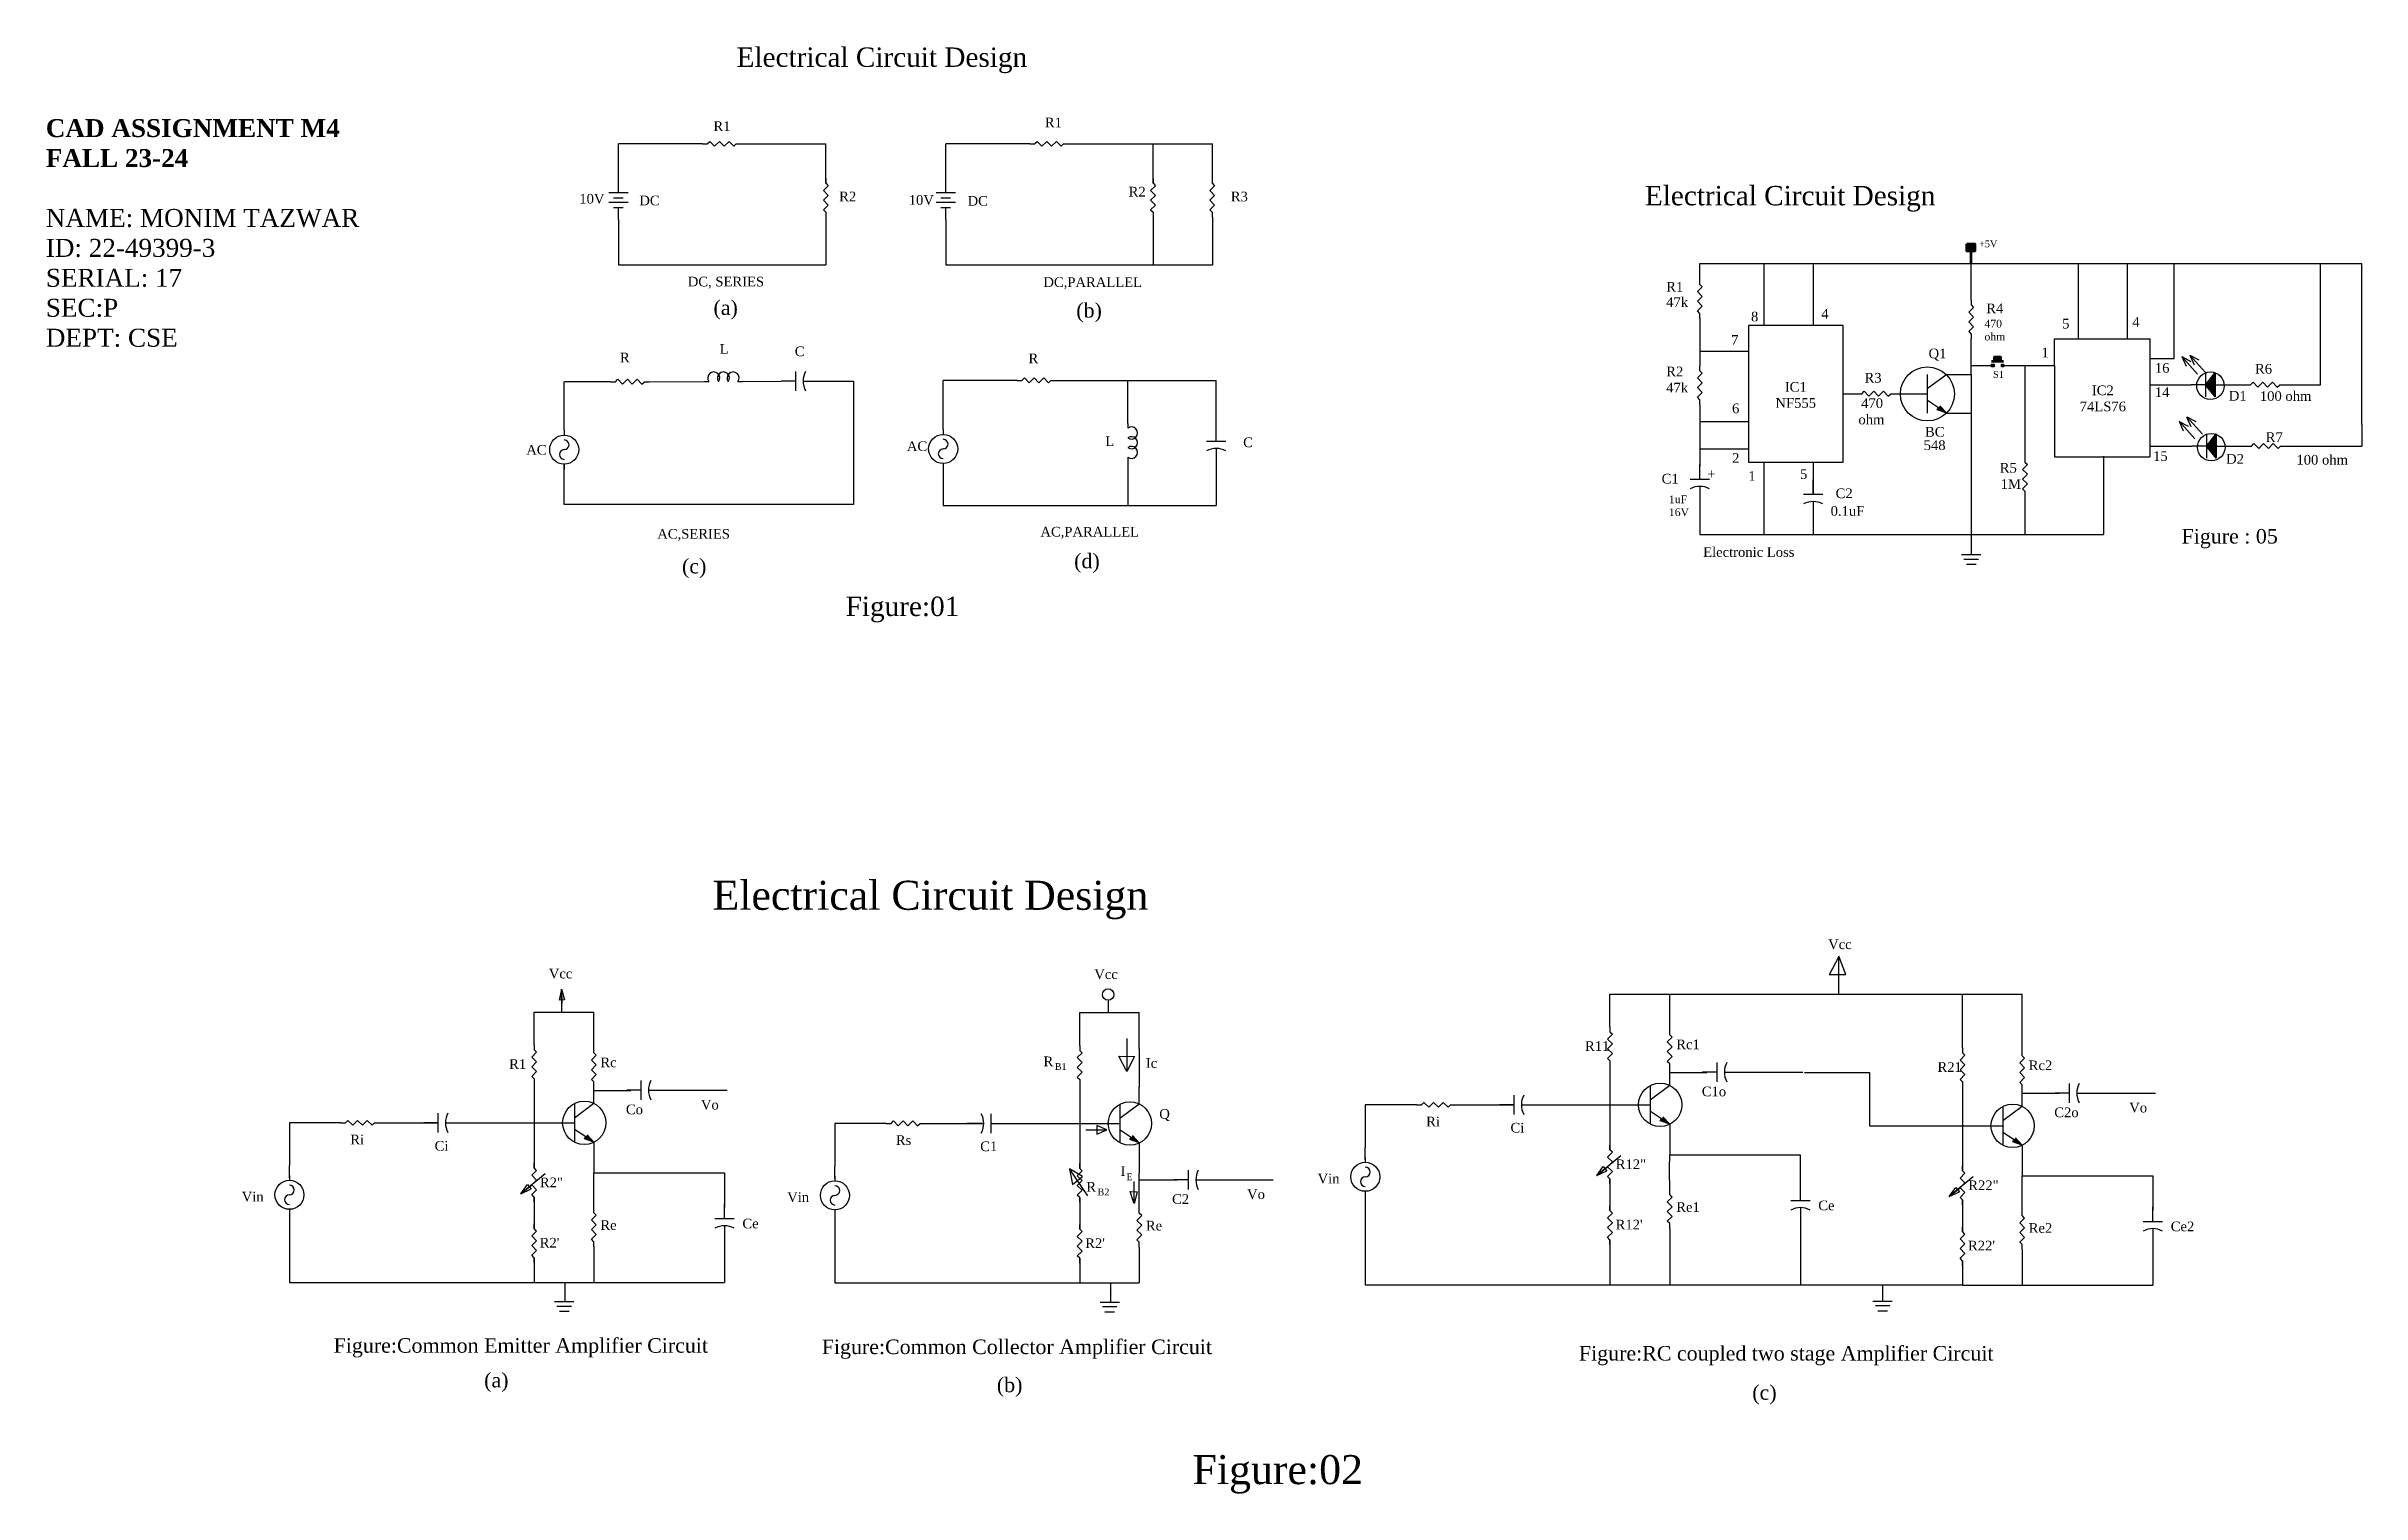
# Model space of a CAD drawing. Header units: inches. Extents: x 8 to 31.9, y 15.5 to 30.5.
import ezdxf

# ---------------------------------------------------------------- set-up
doc = ezdxf.new("R2010")
doc.units = ezdxf.units.IN
doc.header["$MEASUREMENT"] = 0

# ---------------------------------------------------------------- blocks, each defined once
blk = doc.blocks.new('Resistor')
at = {"color": 7}
blk.add_lwpolyline([(0, 0), (0.05, 0), (0.075, 0.025), (0.125, -0.025), (0.175, 0.025), (0.225, -0.025), (0.275, 0.025), (0.325, -0.025), (0.35, 0), (0.4, 0)], dxfattribs=at)
blk = doc.blocks.new('Battery')
at = {"color": 7}
for p, q in [((0, 0), (0.125, 0)), ((0.125, 0.05), (0.125, -0.05)), ((0.175, -0.1), (0.175, 0.1)), ((0.225, 0.05), (0.225, -0.05)), ((0.275, -0.1), (0.275, 0.1)), ((0.275, 0), (0.4, 0))]:
    blk.add_line(p, q, dxfattribs=at)
blk = doc.blocks.new('Generator - AC')
at = {"color": 7}
for p, q in [((0, 0), (0.05, 0)), ((0.35, 0), (0.4, 0))]:
    blk.add_line(p, q, dxfattribs=at)
blk.add_circle((0.2, 0), 0.15, dxfattribs=at)
for centre, start, end in [((0.15, 0), 0, 180), ((0.25, 0), 180, 0)]:
    blk.add_arc(centre, 0.05, start, end, dxfattribs=at)
blk = doc.blocks.new('Inductor')
at = {"color": 7}
for p, q in [((0, 0), (0.05, 0)), ((0.35, 0), (0.4, 0))]:
    blk.add_line(p, q, dxfattribs=at)
for centre in [(0.1, 0.0375), (0.2, 0.0375), (0.3, 0.0375)]:
    blk.add_arc(centre, 0.0625, 323.1301, 216.8699, dxfattribs=at)
blk = doc.blocks.new('Capacitor')
at = {"color": 7}
for p, q in [((0.15, 0), (0, 0)), ((0.15, -0.1), (0.15, 0.1)), ((0.225, 0), (0.4, 0))]:
    blk.add_line(p, q, dxfattribs=at)
blk.add_arc((0.4375, 0), 0.2125, 151.9275, 208.0725, dxfattribs=at)
blk = doc.blocks.new('Transistor - NPN')
at = {"color": 7}
for p, q in [((0, 0), (0.199999, 0)), ((0.199999, 0.2), (0.199999, -0.2)), ((0.399999, 0.2), (0.199999, 0.05)), ((0.316132, -0.145536), (0.201153, -0.069033)), ((0.302516, -0.166503), (0.316132, -0.145536)), ((0.399999, -0.2), (0.302516, -0.166503)), ((0.329748, -0.124569), (0.399999, -0.2))]:
    blk.add_line(p, q, dxfattribs=at)
blk.add_solid([(0.302516, -0.166503), (0.399999, -0.2), (0.329748, -0.124569)], dxfattribs=at)
blk = doc.blocks.new('Ground')
at = {"color": 7}
for p, q in [((-0.1, 0), (0.1, 0)), ((0.075, -0.05), (-0.075, -0.05)), ((-0.05, -0.1), (0.05, -0.1))]:
    blk.add_line(p, q, dxfattribs=at)
blk = doc.blocks.new('Diode')
at = {"color": 7}
for p, q in [((0.15, 0), (0, 0)), ((0.15, 0.125), (0.25, 0)), ((0.15, -0.125), (0.15, 0.125)), ((0.25, 0), (0.15, -0.125)), ((0.25, -0.125), (0.25, 0.125)), ((0.25, 0), (0.4, 0))]:
    blk.add_line(p, q, dxfattribs=at)
blk.add_solid([(0.15, -0.125), (0.25, 0), (0.15, 0.125)], dxfattribs=at)

msp = doc.modelspace()

# ---------------------------------------------------------------- hatches: boundary and pattern name
at = {"lineweight": 100}
h = msp.add_hatch(color=256, dxfattribs=at)
h.set_gradient(color1=(0, 0, 255), one_color=1, tint=1, name='SPHERICAL')
h.paths.add_polyline_path([(27.919, 28.414), (27.837, 28.414), (27.837, 28.338), (27.919, 28.338)])
h = msp.add_hatch(color=256, dxfattribs=at)
h.set_gradient(color1=(0, 0, 255), one_color=1, tint=1, name='SPHERICAL')
h.paths.add_polyline_path([(28.091, 27.169), (28.091, 27.142), (28.117, 27.142), (28.117, 27.169)])
h.paths.add_polyline_path([(28.215, 27.143), (28.215, 27.169), (28.192, 27.169), (28.192, 27.143)])
h = msp.add_hatch(color=256, dxfattribs=at)
h.set_gradient(color1=(0, 0, 255), one_color=1, tint=1, name='SPHERICAL')
h.paths.add_polyline_path([(28.121, 27.246), (28.121, 27.2), (28.185, 27.2), (28.185, 27.246)])

# ---------------------------------------------------------------- linework, layer by layer
for p, q in [((13.899, 29.065), (13.899, 29.447)), ((14.767, 29.447), (13.899, 29.447)), ((15.167, 29.447), (16.042, 29.447)), ((16.042, 29.04), (16.042, 29.447)), ((17.282, 29.065), (17.282, 29.447)), ((18.15, 29.447), (17.282, 29.447)), ((18.55, 29.447), (19.424, 29.447)), ((19.424, 29.04), (19.424, 29.447)), ((19.424, 29.447), (20.038, 29.447)), ((20.038, 29.04), (20.038, 29.447)), ((13.899, 28.665), (13.899, 28.196)), ((16.042, 28.69), (16.042, 28.196)), ((17.282, 28.665), (17.282, 28.196)), ((19.424, 28.69), (19.424, 28.196)), ((20.038, 28.69), (20.038, 28.196)), ((13.899, 28.196), (16.042, 28.196)), ((17.282, 28.196), (19.424, 28.196)), ((19.424, 28.196), (20.038, 28.196)), ((25.076, 28.045), (25.076, 28.211)), ((25.076, 28.211), (29.983, 28.211)), ((25.736, 28.211), (25.736, 27.57)), ((26.248, 28.211), (26.248, 27.57)), ((27.88, 27.832), (27.88, 28.211)), ((28.989, 27.432), (28.989, 28.211)), ((29.497, 27.432), (29.497, 28.211)), ((29.978, 27.229), (29.978, 28.211)), ((29.983, 28.211), (31.917, 28.211)), ((31.491, 26.958), (31.491, 28.211)), ((31.917, 26.547), (31.917, 28.211)), ((25.076, 27.645), (25.076, 27.153)), ((25.578, 27.57), (25.578, 26.158)), ((26.558, 27.57), (25.578, 27.57)), ((26.558, 26.158), (26.558, 27.57)), ((25.076, 27.304), (25.578, 27.304)), ((27.88, 27.408), (27.88, 27.432)), ((27.88, 27.063), (27.88, 27.408)), ((28.74, 27.156), (28.74, 27.432)), ((28.74, 27.432), (29.726, 27.432)), ((29.726, 27.432), (29.726, 26.213)), ((27.628, 27.063), (27.88, 27.063)), ((27.88, 27.156), (28.108, 27.156)), ((27.88, 27.063), (27.88, 25.203)), ((28.207, 27.156), (28.436, 27.156)), ((28.436, 27.156), (28.436, 26.182)), ((28.436, 27.156), (28.74, 27.156)), ((28.74, 27.156), (28.74, 26.213)), ((29.726, 27.229), (29.978, 27.229)), ((30.221, 27.068), (30.059, 27.248)), ((30.059, 27.248), (30.103, 27.149)), ((30.059, 27.248), (30.151, 27.199)), ((30.303, 27.083), (30.141, 27.263)), ((30.141, 27.263), (30.185, 27.164)), ((30.141, 27.263), (30.234, 27.214)), ((13.817, 26.989), (13.338, 26.989)), ((13.338, 26.487), (13.338, 26.989)), ((14.217, 26.989), (14.784, 26.99)), ((15.184, 26.99), (15.582, 26.996)), ((15.982, 26.996), (16.328, 26.996)), ((16.328, 26.996), (16.328, 25.719)), ((18.019, 27.003), (17.255, 27.003)), ((17.255, 26.494), (17.255, 27.003)), ((18.419, 27.003), (20.077, 27.003)), ((19.164, 26.559), (19.164, 27.003)), ((20.077, 26.524), (20.077, 27.003)), ((26.558, 26.864), (26.729, 26.864)), ((27.099, 26.865), (27.227, 26.865)), ((29.726, 26.958), (30.153, 26.958)), ((30.553, 26.958), (30.73, 26.958)), ((31.119, 26.958), (31.491, 26.958)), ((25.076, 26.753), (25.076, 26.115)), ((25.076, 26.578), (25.578, 26.578)), ((27.628, 26.663), (27.88, 26.663)), ((30.192, 26.4), (30.029, 26.58)), ((30.029, 26.58), (30.073, 26.481)), ((30.031, 26.578), (30.124, 26.529)), ((30.106, 26.625), (30.15, 26.526)), ((30.27, 26.446), (30.108, 26.625)), ((30.108, 26.625), (30.201, 26.577)), ((31.917, 26.547), (31.917, 26.324)), ((13.337, 25.719), (13.338, 26.137)), ((17.255, 26.094), (17.255, 25.709)), ((19.164, 26.184), (19.164, 25.709)), ((20.077, 26.124), (20.077, 25.709)), ((25.076, 26.295), (25.578, 26.295)), ((25.578, 26.158), (26.558, 26.158)), ((25.736, 26.158), (25.736, 25.409)), ((26.248, 26.158), (26.248, 25.826)), ((28.74, 26.213), (29.726, 26.213)), ((29.249, 26.221), (29.249, 25.409)), ((29.726, 26.324), (30.162, 26.324)), ((30.562, 26.324), (30.739, 26.324)), ((31.128, 26.324), (31.917, 26.324)), ((16.328, 25.719), (13.337, 25.719)), ((17.255, 25.709), (20.077, 25.709)), ((25.076, 25.733), (25.076, 25.409)), ((26.248, 25.751), (26.248, 25.409)), ((28.436, 25.808), (28.436, 25.409)), ((25.076, 25.409), (29.249, 25.409)), ((26.511, 21.05), (26.414, 20.861)), ((26.414, 20.863), (26.586, 20.863)), ((26.586, 20.863), (26.511, 21.054)), ((26.511, 20.975), (26.511, 21.05)), ((26.511, 20.661), (26.511, 20.975)), ((13.31, 20.712), (13.285, 20.599)), ((13.342, 20.601), (13.285, 20.599)), ((13.314, 20.475), (13.31, 20.712)), ((13.31, 20.712), (13.312, 20.568)), ((13.31, 20.712), (13.342, 20.601)), ((18.96, 20.6), (18.96, 20.469)), ((24.147, 20.321), (24.147, 20.661)), ((24.147, 20.661), (28.407, 20.661)), ((24.764, 20.291), (24.764, 20.661)), ((27.79, 20.445), (27.79, 20.664)), ((28.407, 20.445), (28.407, 20.661)), ((13.028, 20.135), (13.028, 20.475)), ((13.028, 20.475), (13.644, 20.475)), ((13.312, 20.568), (13.313, 20.568)), ((13.644, 20.104), (13.644, 20.475)), ((18.666, 20.129), (18.666, 20.469)), ((18.666, 20.469), (19.282, 20.469)), ((19.282, 20.099), (19.282, 20.469)), ((27.79, 20.104), (27.79, 20.445)), ((28.407, 20.074), (28.407, 20.445)), ((19.153, 20.202), (19.153, 19.86)), ((19.153, 19.86), (19.069, 20.02)), ((19.069, 20.02), (19.233, 20.016)), ((19.233, 20.016), (19.153, 19.86)), ((19.282, 20.099), (19.282, 19.699)), ((24.147, 19.946), (24.147, 19.051)), ((24.764, 19.716), (24.764, 19.891)), ((13.028, 19.76), (13.028, 18.864)), ((13.644, 19.53), (13.644, 19.704)), ((13.644, 19.666), (14.028, 19.666)), ((14.384, 19.668), (15.022, 19.668)), ((18.666, 19.754), (18.666, 18.859)), ((19.282, 19.524), (19.282, 19.699)), ((24.764, 19.852), (25.147, 19.852)), ((25.504, 19.855), (26.141, 19.855)), ((26.157, 19.852), (26.831, 19.852)), ((26.831, 19.852), (26.831, 19.299)), ((27.79, 19.729), (27.79, 18.834)), ((28.407, 19.5), (28.407, 19.674)), ((28.407, 19.636), (28.79, 19.636)), ((29.147, 19.638), (29.784, 19.638)), ((22.148, 19.517), (21.618, 19.517)), ((21.618, 19.517), (21.618, 19.075)), ((22.548, 19.517), (23.156, 19.517)), ((23.231, 19.517), (23.464, 19.517)), ((23.464, 19.517), (23.848, 19.516)), ((23.848, 19.516), (24.564, 19.516)), ((11.028, 19.33), (10.498, 19.33)), ((10.498, 19.33), (10.498, 18.888)), ((11.428, 19.33), (12.036, 19.33)), ((12.111, 19.33), (12.344, 19.33)), ((12.344, 19.33), (12.728, 19.33)), ((12.728, 19.33), (13.444, 19.33)), ((16.666, 19.325), (16.136, 19.325)), ((16.136, 19.325), (16.136, 18.883)), ((17.066, 19.325), (17.674, 19.325)), ((17.749, 19.325), (17.982, 19.325)), ((17.982, 19.325), (18.367, 19.324)), ((18.367, 19.324), (19.082, 19.324)), ((18.73, 19.259), (18.948, 19.259)), ((18.948, 19.259), (18.844, 19.302)), ((18.844, 19.302), (18.844, 19.212)), ((18.844, 19.212), (18.945, 19.259)), ((24.764, 19.316), (24.764, 19.001)), ((26.831, 19.299), (28.207, 19.299)), ((27.491, 19.3), (28.207, 19.3)), ((13.644, 19.13), (13.644, 18.814)), ((19.282, 19.124), (19.282, 18.809)), ((21.618, 18.948), (21.618, 19.075)), ((24.259, 18.99), (24.011, 18.785)), ((24.763, 18.858), (24.764, 19.001)), ((24.764, 19.001), (26.114, 19.001)), ((26.114, 19.001), (26.114, 18.641)), ((28.407, 19.1), (28.407, 18.784)), ((10.498, 18.762), (10.498, 18.888)), ((13.14, 18.803), (12.891, 18.598)), ((12.891, 18.598), (12.958, 18.692)), ((12.891, 18.598), (13.003, 18.689)), ((12.891, 18.598), (13.003, 18.689)), ((12.958, 18.692), (12.995, 18.648)), ((13.003, 18.689), (13.002, 18.69)), ((13.644, 18.814), (14.994, 18.814)), ((13.644, 18.671), (13.644, 18.814)), ((13.644, 18.427), (13.644, 18.671)), ((14.994, 18.814), (14.994, 18.455)), ((16.136, 18.756), (16.136, 18.883)), ((18.749, 18.577), (18.562, 18.855)), ((18.562, 18.855), (18.591, 18.694)), ((18.694, 18.777), (18.562, 18.854)), ((18.591, 18.694), (18.694, 18.777)), ((18.641, 18.684), (18.64, 18.684)), ((19.227, 18.725), (19.227, 18.503)), ((19.282, 18.666), (19.282, 18.809)), ((19.289, 18.741), (19.672, 18.741)), ((20.027, 18.74), (20.665, 18.74)), ((24.011, 18.785), (24.078, 18.879)), ((24.011, 18.785), (24.122, 18.876)), ((24.011, 18.785), (24.122, 18.876)), ((24.011, 18.785), (24.115, 18.835)), ((24.078, 18.879), (24.115, 18.835)), ((24.122, 18.876), (24.122, 18.876)), ((24.147, 18.751), (24.147, 18.701)), ((24.147, 18.701), (24.147, 18.651)), ((24.764, 18.614), (24.763, 18.858)), ((27.902, 18.773), (27.654, 18.568)), ((28.406, 18.641), (28.407, 18.784)), ((28.407, 18.784), (29.757, 18.784)), ((29.757, 18.784), (29.757, 18.425)), ((12.891, 18.598), (12.995, 18.648)), ((13.028, 18.564), (13.028, 18.514)), ((13.028, 18.514), (13.028, 18.464)), ((13.028, 18.464), (13.028, 18.237)), ((18.666, 18.559), (18.666, 18.509)), ((18.666, 18.509), (18.666, 18.459)), ((18.666, 18.459), (18.666, 18.231)), ((19.227, 18.503), (19.187, 18.621)), ((19.187, 18.621), (19.26, 18.618)), ((19.26, 18.618), (19.229, 18.498)), ((19.282, 18.422), (19.282, 18.666)), ((21.618, 18.573), (21.618, 17.869)), ((24.147, 18.651), (24.147, 18.423)), ((27.654, 18.568), (27.72, 18.662)), ((27.654, 18.568), (27.765, 18.659)), ((27.654, 18.568), (27.765, 18.659)), ((27.654, 18.568), (27.758, 18.618)), ((27.72, 18.662), (27.758, 18.618)), ((27.765, 18.659), (27.765, 18.66)), ((27.79, 18.534), (27.79, 18.484)), ((27.79, 18.484), (27.79, 18.434)), ((27.79, 18.434), (27.79, 18.206)), ((28.407, 18.397), (28.406, 18.641)), ((10.498, 18.387), (10.498, 17.682)), ((16.136, 18.381), (16.136, 17.677)), ((24.764, 18.239), (24.764, 17.869)), ((26.115, 18.279), (26.115, 17.869)), ((13.644, 18.052), (13.644, 17.682)), ((14.995, 18.092), (14.995, 17.682)), ((19.282, 18.047), (19.282, 17.677)), ((24.147, 18.123), (24.147, 17.869)), ((28.407, 18.022), (28.407, 17.652)), ((29.758, 18.062), (29.758, 17.652)), ((13.028, 17.937), (13.028, 17.682)), ((18.666, 17.931), (18.666, 17.677)), ((21.618, 17.869), (21.618, 17.652)), ((24.147, 17.869), (24.147, 17.652)), ((24.764, 17.869), (24.764, 17.652)), ((26.115, 17.869), (26.115, 17.652)), ((27.79, 17.906), (27.79, 17.652)), ((10.498, 17.682), (13.028, 17.682)), ((13.028, 17.682), (14.995, 17.682)), ((13.346, 17.682), (13.346, 17.48)), ((16.136, 17.677), (18.666, 17.677)), ((18.666, 17.677), (19.282, 17.677)), ((18.985, 17.677), (18.985, 17.475)), ((27.79, 17.652), (21.618, 17.652)), ((26.965, 17.652), (26.965, 17.492)), ((27.79, 17.652), (29.758, 17.652))]:
    msp.add_line(p, q)
msp.add_line((27.88, 28.211), (27.88, 28.353), dxfattribs=at)
at = {"lineweight": 106}
msp.add_line((28.089, 27.2), (28.216, 27.2), dxfattribs=at)
at = {"lineweight": 100}
for points in [[(27.837, 28.414), (27.919, 28.414), (27.919, 28.338), (27.837, 28.338)], [(31.491, 28.211), (31.491, 28.211), (31.491, 28.211), (31.491, 28.211)], [(28.185, 27.199), (28.121, 27.199), (28.121, 27.246), (28.185, 27.246)]]:
    msp.add_lwpolyline(points, close=True, dxfattribs=at)
for points in [[(28.091, 27.169), (28.117, 27.169), (28.117, 27.142), (28.091, 27.142)], [(28.192, 27.169), (28.215, 27.169), (28.215, 27.143), (28.192, 27.143)]]:
    msp.add_lwpolyline(points, close=True)
for centre, radius in [((27.428, 26.863), 0.279), ((30.353, 26.948), 0.142), ((30.362, 26.313), 0.142), ((18.96, 20.656), 0.0591), ((24.666, 19.516), 0.224), ((13.546, 19.33), 0.224), ((19.185, 19.324), 0.224), ((28.309, 19.3), 0.224)]:
    msp.add_circle(centre, radius)

# ---------------------------------------------------------------- block references
for name, p in [('Resistor', (14.767, 29.447)), ('Resistor', (18.15, 29.447)), ('Inductor', (14.784, 26.99)), ('Capacitor', (15.582, 26.996)), ('Transistor - NPN', (27.227, 26.865)), ('Resistor', (13.817, 26.989)), ('Resistor', (18.019, 27.003)), ('Resistor', (26.699, 26.865)), ('Resistor', (30.719, 26.958)), ('Resistor', (30.728, 26.324)), ('Ground', (27.881, 25.203)), ('Capacitor', (25.104, 19.855)), ('Capacitor', (13.984, 19.668)), ('Transistor - NPN', (24.364, 19.516)), ('Capacitor', (28.747, 19.638)), ('Capacitor', (11.886, 19.33)), ('Transistor - NPN', (13.244, 19.33)), ('Transistor - NPN', (18.882, 19.324)), ('Resistor', (22.148, 19.517)), ('Capacitor', (23.006, 19.517)), ('Transistor - NPN', (28.007, 19.3)), ('Resistor', (11.028, 19.33)), ('Resistor', (16.666, 19.325)), ('Capacitor', (19.642, 18.741)), ('Ground', (13.338, 17.483)), ('Ground', (18.976, 17.478)), ('Ground', (26.965, 17.489))]:
    msp.add_blockref(name, p)
for name, p, rotation in [('Battery', (13.899, 28.665), 90), ('Resistor', (16.042, 29.09), 270), ('Battery', (17.282, 28.665), 90), ('Resistor', (19.424, 29.09), 270), ('Resistor', (20.036, 29.09), 270), ('Resistor', (25.076, 27.645), 90), ('Resistor', (27.88, 27.832), 270), ('Resistor', (25.076, 26.753), 90), ('Diode', (30.553, 26.958), 180), ('Generator - AC', (13.338, 26.487), 270), ('Generator - AC', (17.255, 26.494), 270), ('Inductor', (19.164, 26.559), 270), ('Capacitor', (20.077, 26.524), 270), ('Diode', (30.562, 26.324), 180), ('Capacitor', (25.076, 26.133), 270), ('Resistor', (28.436, 26.208), 270), ('Capacitor', (26.248, 25.976), 270), ('Resistor', (13.028, 20.135), 270), ('Resistor', (13.644, 19.704), 90), ('Resistor', (18.666, 20.129), 270), ('Resistor', (24.147, 20.321), 270), ('Resistor', (24.764, 19.891), 90), ('Resistor', (27.79, 20.104), 270), ('Resistor', (28.407, 19.674), 90), ('Capacitor', (17.899, 19.325), 180), ('Resistor', (13.028, 18.514), 90), ('Resistor', (18.666, 18.509), 90), ('Generator - AC', (21.618, 18.973), 270), ('Resistor', (24.147, 18.701), 90), ('Generator - AC', (10.498, 18.787), 270), ('Generator - AC', (16.136, 18.781), 270), ('Capacitor', (26.115, 18.679), 270), ('Resistor', (27.79, 18.484), 90), ('Resistor', (13.644, 18.052), 90), ('Capacitor', (14.995, 18.492), 270), ('Resistor', (19.282, 18.047), 90), ('Resistor', (24.147, 18.073), 90), ('Resistor', (24.764, 18.239), 90), ('Capacitor', (29.758, 18.462), 270), ('Resistor', (13.028, 17.887), 90), ('Resistor', (18.666, 17.881), 90), ('Resistor', (27.79, 17.856), 90), ('Resistor', (28.407, 18.022), 90)]:
    msp.add_blockref(name, p, dxfattribs=dict(rotation=rotation))

# ---------------------------------------------------------------- texts
at = {"attachment_point": 1}
for s, insert, char_height in [('{\\fTimes New Roman|b0|i0|c0|p18;Electrical Circuit Design}', (15.12, 30.443), 0.2), ('{\\fTimes New Roman|b0|i0|c0|p18;Electrical Circuit Design}', (24.508, 29.012), 0.2), ('{\\fTimes New Roman|b0|i0|c0|p18;Electrical Circuit Design}', (14.871, 21.832), 0.3), ('{\\fTimes New Roman|b0|i0|c0|p18;Figure:Common Emitter Amplifier Circuit}', (10.955, 17.105), 0.15), ('{\\fTimes New Roman|b0|i0|c0|p18;Figure:Common Collector Amplifier Circuit}', (16, 17.091), 0.15), ('{\\fTimes New Roman|b0|i0|c0|p18;Figure:RC coupled two stage Amplifier Circuit}', (23.826, 17.024), 0.15)]:
    msp.add_mtext(s, dxfattribs=dict(at, insert=insert, char_height=char_height))
for s, insert, char_height, width, attachment_point in [('{\\fTimes New Roman|b1|i0|c0|p18;CAD ASSIGNMENT M4\\PFALL 23-24\\P\\fTimes New Roman|b0|i0|c0|p18;\\PNAME: MONIM TAZWAR\\PID: 22-49399-3\\PSERIAL: 17\\PSEC:P\\PDEPT: CSE}', (7.98, 29.703), 0.18565, 3.93567, 1), ('{\\fTimes New Roman|b0|i0|c0|p18;R1}', (14.881, 29.68), 0.1, 0.54743, 1), ('{\\fTimes New Roman|b0|i0|c0|p18;R1}', (18.306, 29.718), 0.1, 0.54743, 1), ('{\\fTimes New Roman|b0|i0|c0|p18;R2}', (19.172, 29.003), 0.1, 0.54743, 1), ('{\\fTimes New Roman|b0|i0|c0|p18;10V}', (13.494, 28.93), 0.1, 0.54743, 1), ('{\\fTimes New Roman|b0|i0|c0|p18;  DC}', (14.039, 28.912), 0.1, 0.54743, 1), ('{\\fTimes New Roman|b0|i0|c0|p18;R2}', (16.18, 28.953), 0.1, 0.54743, 1), ('{\\fTimes New Roman|b0|i0|c0|p18;10V}', (16.899, 28.917), 0.1, 0.54743, 1), ('{\\fTimes New Roman|b0|i0|c0|p18;DC}', (17.507, 28.908), 0.1, 0.54743, 1), ('{\\fTimes New Roman|b0|i0|c0|p18;R3}', (20.228, 28.953), 0.1, 0.54743, 1), ('{\\fTimes New Roman|b0|i0|c0|p18;+5V}', (27.962, 28.449), 0.07, 0.54743, 1), ('{\\fTimes New Roman|b0|i0|c0|p18;DC, SERIES}', (14.615, 28.074), 0.1, 0.77999, 1), ('{\\fTimes New Roman|b0|i0|c0|p18;DC,PARALLEL}', (18.291, 28.068), 0.1, 0.54743, 1), ('{\\fTimes New Roman|b0|i0|c0|p18;R1}', (24.728, 28.02), 0.1, 0.54743, 1), ('{\\fTimes New Roman|b0|i0|c0|p18;(a)}', (14.881, 27.83), 0.15, 0.54743, 1), ('{\\fTimes New Roman|b0|i0|c0|p18;(b)}', (18.631, 27.802), 0.15, 0.54743, 1), ('{\\fTimes New Roman|b0|i0|c0|p18;47k}', (24.728, 27.862), 0.1, 0.54743, 1), ('{\\fTimes New Roman|b0|i0|c0|p18;R4}', (28.036, 27.797), 0.1, 0.54743, 1), ('{\\fTimes New Roman|b0|i0|c0|p18;  8}', (25.529, 27.713), 0.1, 0.54743, 1), ('{\\fTimes New Roman|b0|i0|c0|p18;4}', (26.331, 27.741), 0.1, 0.54743, 1), ('{\\fTimes New Roman|b0|i0|c0|p18;470 \\Pohm}', (28.018, 27.629), 0.08, 0.54743, 1), ('{\\fTimes New Roman|b0|i0|c0|p18;  5}', (28.745, 27.639), 0.1, 0.54743, 1), ('{\\fTimes New Roman|b0|i0|c0|p18;4}', (29.546, 27.657), 0.1, 0.54743, 1), ('{\\fTimes New Roman|b0|i0|c0|p18;R}', (13.914, 27.289), 0.1, 0.54743, 1), ('{\\fTimes New Roman|b0|i0|c0|p18;L}', (14.945, 27.378), 0.1, 0.54743, 1), ('{\\fTimes New Roman|b0|i0|c0|p18;C}', (15.721, 27.353), 0.1, 0.54743, 1), ('{\\fTimes New Roman|b0|i0|c0|p18; 7}', (25.362, 27.471), 0.1, 0.54743, 1), ('{\\fTimes New Roman|b0|i0|c0|p18;Q1}', (27.44, 27.331), 0.1, 0.54743, 1), ('{\\fTimes New Roman|b0|i0|c0|p18;    1}', (28.456, 27.341), 0.1, 0.54743, 1), ('{\\fTimes New Roman|b0|i0|c0|p18;R}', (18.137, 27.28), 0.1, 0.54743, 1), ('{\\fTimes New Roman|b0|i0|c0|p18;R2}', (24.728, 27.145), 0.1, 0.54743, 1), ('{\\fTimes New Roman|b0|i0|c0|p18;R3}', (26.778, 27.08), 0.1, 0.54743, 1), ('{\\fTimes New Roman|b0|i0|c0|p18;S1}', (28.107, 27.099), 0.07, 0.54743, 1), ('{\\fTimes New Roman|b0|i0|c0|p18;16}', (29.779, 27.182), 0.1, 0.54743, 1), ('{\\fTimes New Roman|b0|i0|c0|p18;R6}', (30.814, 27.173), 0.1, 0.54743, 1), ('{\\fTimes New Roman|b0|i0|c0|p18;47k}', (24.728, 26.978), 0.1, 0.54743, 1), ('{\\fTimes New Roman|b0|i0|c0|p18;IC1\\PNF555}', (26.067, 26.986), 0.1, 0.41847, 2), ('{\\fTimes New Roman|b0|i0|c0|p18;470}', (26.743, 26.817), 0.1, 0.54743, 1), ('{\\fTimes New Roman|b0|i0|c0|p18;IC2\\P74LS76}', (29.241, 26.816), 0.1, 0.54743, 5), ('{\\fTimes New Roman|b0|i0|c0|p18;14}', (29.779, 26.931), 0.1, 0.54743, 1), ('{\\fTimes New Roman|b0|i0|c0|p18;D1}', (30.543, 26.894), 0.1, 0.54743, 1), ('{\\fTimes New Roman|b0|i0|c0|p18;100 ohm}', (30.864, 26.891), 0.1, 0.54743, 1), ('{\\fTimes New Roman|b0|i0|c0|p18; 6}', (25.371, 26.764), 0.1, 0.54743, 1), ('{\\fTimes New Roman|b0|i0|c0|p18;ohm}', (26.715, 26.649), 0.1, 0.54743, 1), ('{\\fTimes New Roman|b0|i0|c0|p18;AC}', (12.946, 26.335), 0.1, 0.54743, 1), ('{\\fTimes New Roman|b0|i0|c0|p18;AC}', (16.88, 26.373), 0.1, 0.54743, 1), ('{\\fTimes New Roman|b0|i0|c0|p18;L}', (18.93, 26.424), 0.1, 0.54743, 1), ('{\\fTimes New Roman|b0|i0|c0|p18;C}', (20.356, 26.413), 0.1, 0.54743, 1), ('{\\fTimes New Roman|b0|i0|c0|p18;548}', (27.389, 26.383), 0.1, 0.54743, 1), ('{\\fTimes New Roman|b0|i0|c0|p18;BC}', (27.403, 26.521), 0.1, 0.54743, 1), ('{\\fTimes New Roman|b0|i0|c0|p18;R7}', (30.925, 26.466), 0.1, 0.54743, 1), ('{\\fTimes New Roman|b0|i0|c0|p18;  2}', (25.334, 26.251), 0.1, 0.54743, 1), ('{\\fTimes New Roman|b0|i0|c0|p18;R5}', (28.176, 26.149), 0.1, 0.54743, 1), ('{\\fTimes New Roman|b0|i0|c0|p18;15}', (29.76, 26.27), 0.1, 0.54743, 1), ('{\\fTimes New Roman|b0|i0|c0|p18;D2}', (30.515, 26.242), 0.1, 0.54743, 1), ('{\\fTimes New Roman|b0|i0|c0|p18;100 ohm}', (31.242, 26.233), 0.1, 0.54743, 1), ('{\\fTimes New Roman|b0|i0|c0|p18;C1}', (24.681, 26.037), 0.1, 0.54743, 1), ('{\\fTimes New Roman|b0|i0|c0|p18;  +}', (25.076, 26.086), 0.1, 0.54743, 1), ('{\\fTimes New Roman|b0|i0|c0|p18;  1}', (25.501, 26.065), 0.1, 0.54743, 1), ('{\\fTimes New Roman|b0|i0|c0|p18;  5}', (26.036, 26.084), 0.1, 0.54743, 1), ('{\\fTimes New Roman|b0|i0|c0|p18;  C2}', (26.404, 25.886), 0.1, 0.54743, 1), ('{\\fTimes New Roman|b0|i0|c0|p18;1M}', (28.185, 25.982), 0.1, 0.54743, 1), ('{\\fTimes New Roman|b0|i0|c0|p18;1uF\\P16V}', (24.756, 25.814), 0.08, 0.54743, 1), ('{\\fTimes New Roman|b0|i0|c0|p18;  0.1uF}', (26.352, 25.704), 0.1, 0.54743, 1), ('{\\fTimes New Roman|b0|i0|c0|p18;AC,SERIES}', (14.3, 25.467), 0.1, 0.54743, 1), ('{\\fTimes New Roman|b0|i0|c0|p18;AC,PARALLEL}', (18.26, 25.489), 0.1, 0.54743, 1), ('{\\fTimes New Roman|b0|i0|c0|p18;Figure : 05}', (30.055, 25.467), 0.15, 2.08582, 1), ('{\\fTimes New Roman|b0|i0|c0|p18;(c)}', (14.556, 25.158), 0.15, 0.54743, 1), ('{\\fTimes New Roman|b0|i0|c0|p18;(d)}', (18.609, 25.212), 0.15, 0.54743, 1), ('{\\fTimes New Roman|b0|i0|c0|p18;Electronic Loss}', (25.11, 25.279), 0.1, 1.12477, 1), ('{\\fTimes New Roman|b0|i0|c0|p18;Figure:01}', (16.247, 24.768), 0.2, 0.54743, 1), ('{\\fTimes New Roman|b0|i0|c0|p18;Vcc}', (26.402, 21.226), 0.1, 0.54743, 1), ('{\\fTimes New Roman|b0|i0|c0|p18;Vcc}', (13.179, 20.923), 0.1, 0.54743, 1), ('{\\fTimes New Roman|b0|i0|c0|p18;Vcc}', (18.817, 20.917), 0.1, 0.54743, 1), ('{\\fTimes New Roman|b0|i0|c0|p18;R11}', (23.889, 20.174), 0.1, 0.54743, 1), ('{\\fTimes New Roman|b0|i0|c0|p18;Rc1}', (24.832, 20.191), 0.1, 0.54743, 1), ('{\\fTimes New Roman|b0|i0|c0|p18;R1}', (12.769, 19.988), 0.1, 0.54743, 1), ('{\\fTimes New Roman|b0|i0|c0|p18;Rc}', (13.712, 20.005), 0.1, 0.54743, 1), ('{\\fTimes New Roman|b0|i0|c0|p18;R}', (18.292, 20.016), 0.1, 0.54743, 1), ('{\\fTimes New Roman|b0|i0|c0|p18;B1}', (18.408, 19.948), 0.07, 0.54743, 1), ('{\\fTimes New Roman|b0|i0|c0|p18;Ic}', (19.35, 19.999), 0.1, 0.54743, 1), ('{\\fTimes New Roman|b0|i0|c0|p18;R21}', (27.532, 19.957), 0.1, 0.54743, 1), ('{\\fTimes New Roman|b0|i0|c0|p18;Rc2}', (28.475, 19.975), 0.1, 0.54743, 1), ('{\\fTimes New Roman|b0|i0|c0|p18;C1o}', (25.096, 19.705), 0.1, 0.54743, 1), ('{\\fTimes New Roman|b0|i0|c0|p18;Co}', (13.976, 19.519), 0.1, 0.54743, 1), ('{\\fTimes New Roman|b0|i0|c0|p18;Vo}', (14.751, 19.568), 0.1, 0.54743, 1), ('{\\fTimes New Roman|b0|i0|c0|p18;Q}', (19.489, 19.473), 0.1, 0.54743, 1), ('{\\fTimes New Roman|b0|i0|c0|p18;Ri}', (22.247, 19.394), 0.1, 0.54743, 1), ('{\\fTimes New Roman|b0|i0|c0|p18;C2o}', (28.739, 19.489), 0.1, 0.54743, 1), ('{\\fTimes New Roman|b0|i0|c0|p18;Vo}', (29.514, 19.538), 0.1, 0.54743, 1), ('{\\fTimes New Roman|b0|i0|c0|p18;Ri}', (11.127, 19.208), 0.1, 0.54743, 1), ('{\\fTimes New Roman|b0|i0|c0|p18;Rs}', (16.766, 19.202), 0.1, 0.54743, 1), ('{\\fTimes New Roman|b0|i0|c0|p18;Ci}', (23.119, 19.33), 0.1, 0.54743, 1), ('{\\fTimes New Roman|b0|i0|c0|p18;Ci}', (11.999, 19.143), 0.1, 0.54743, 1), ('{\\fTimes New Roman|b0|i0|c0|p18;C1}', (17.638, 19.138), 0.1, 0.54743, 1), ('{\\fTimes New Roman|b0|i0|c0|p18;R12"}', (24.207, 18.952), 0.1, 0.54743, 1), ('{\\fTimes New Roman|b0|i0|c0|p18;R2"}', (13.087, 18.765), 0.1, 0.54743, 1), ('{\\fTimes New Roman|b0|i0|c0|p18;R}', (18.734, 18.719), 0.1, 0.54743, 1), ('{\\fTimes New Roman|b0|i0|c0|p18;I}', (19.088, 18.882), 0.1, 0.54743, 1), ('{\\fTimes New Roman|b0|i0|c0|p18;E}', (19.149, 18.807), 0.07, 0.54743, 1), ('{\\fTimes New Roman|b0|i0|c0|p18;Vin}', (21.125, 18.805), 0.1, 0.54743, 1), ('{\\fTimes New Roman|b0|i0|c0|p18;R22"}', (27.85, 18.735), 0.1, 0.54743, 1), ('{\\fTimes New Roman|b0|i0|c0|p18;Vin}', (10.005, 18.618), 0.1, 0.54743, 1), ('{\\fTimes New Roman|b0|i0|c0|p18;Vin}', (15.643, 18.613), 0.1, 0.54743, 1), ('{\\fTimes New Roman|b0|i0|c0|p18;B2}', (18.85, 18.651), 0.07, 0.54743, 1), ('{\\fTimes New Roman|b0|i0|c0|p18;C2}', (19.621, 18.593), 0.1, 0.54743, 1), ('{\\fTimes New Roman|b0|i0|c0|p18;Vo}', (20.396, 18.643), 0.1, 0.54743, 1), ('{\\fTimes New Roman|b0|i0|c0|p18;Re1}', (24.832, 18.51), 0.1, 0.54743, 1), ('{\\fTimes New Roman|b0|i0|c0|p18;Ce}', (26.3, 18.527), 0.1, 0.54743, 1), ('{\\fTimes New Roman|b0|i0|c0|p18;Re}', (13.712, 18.324), 0.1, 0.54743, 1), ('{\\fTimes New Roman|b0|i0|c0|p18;Ce}', (15.18, 18.34), 0.1, 0.54743, 1), ('{\\fTimes New Roman|b0|i0|c0|p18;Re}', (19.35, 18.318), 0.1, 0.54743, 1), ("{\\fTimes New Roman|b0|i0|c0|p18;R12'}", (24.205, 18.329), 0.1, 0.54743, 1), ('{\\fTimes New Roman|b0|i0|c0|p18;Re2}', (28.475, 18.294), 0.1, 0.54743, 1), ('{\\fTimes New Roman|b0|i0|c0|p18;Ce2}', (29.943, 18.31), 0.1, 0.54743, 1), ("{\\fTimes New Roman|b0|i0|c0|p18;R2'}", (13.085, 18.142), 0.1, 0.54743, 1), ("{\\fTimes New Roman|b0|i0|c0|p18;R2'}", (18.723, 18.137), 0.1, 0.54743, 1), ("{\\fTimes New Roman|b0|i0|c0|p18;R22'}", (27.848, 18.112), 0.1, 0.54743, 1), ('{\\fTimes New Roman|b0|i0|c0|p18;(a)}', (12.511, 16.747), 0.15, 0.21, 1), ('{\\fTimes New Roman|b0|i0|c0|p18;(b)}', (17.81, 16.698), 0.15, 0.54743, 1), ('{\\fTimes New Roman|b0|i0|c0|p18;(c)}', (25.618, 16.619), 0.15, 0.54743, 1), ('{\\fTimes New Roman|b0|i0|c0|p18;Figure:02}', (19.832, 15.897), 0.3, 0.54743, 1)]:
    msp.add_mtext(s, dxfattribs=dict(insert=insert, char_height=char_height, width=width, attachment_point=attachment_point))

doc.saveas('drawing.dxf')
